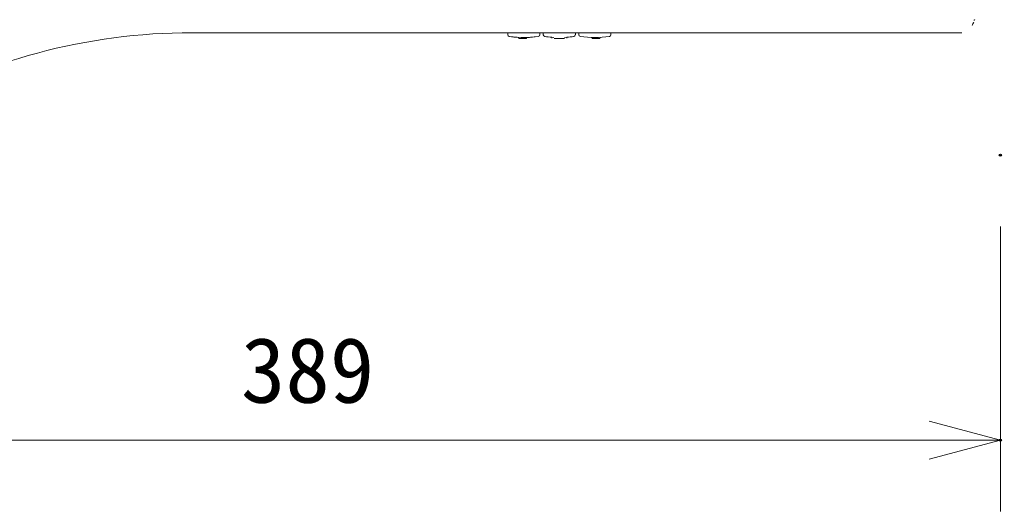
# Model space of a CAD drawing. Units: millimetres, scale not verified. Extents: x -62 to 63, y -57 to 57.
# Drawn here: x 26.92 to 54.43, y 0.87 to 14.67 of the extents above; entities that cross this region are included whole.
import ezdxf
from ezdxf.enums import TextEntityAlignment as Align

# ---------------------------------------------------------------- set-up
doc = ezdxf.new("R2010")
doc.units = ezdxf.units.MM
doc.header["$LTSCALE"] = 0.125
doc.header["$PDMODE"] = 32
doc.header["$PDSIZE"] = 0.0625
for name, color, linetype, lineweight in [('0-0_0', 7, 'Continuous', 9), ('0-3_GAIKEI', 1, 'Continuous', 18), ('0-6_SUNPO', 7, 'Continuous', 9)]:
    doc.layers.add(name, color=color, linetype=linetype, lineweight=lineweight)
doc.layers.add('0-5_DEFPOINTS', color=7, linetype='Continuous')
doc.styles.add('ＭＳ ゴシック', font='')
doc.styles.get('ＭＳ ゴシック').set_extended_font_data('MS Gothic')

# ---------------------------------------------------------------- blocks, each defined once
blk = doc.blocks.new('_OPEN30')
at = {"layer": '0-0_0'}
blk.add_line((0, 0), (-1, 0), dxfattribs=at)
blk.add_lwpolyline([(-1, 0.26795), (0, 0), (-1, -0.26795)], dxfattribs=at)
blk = doc.blocks.new('D7')
at = {"layer": '0-5_DEFPOINTS'}
for p in [(52.7809, 7.6026), (52.7809, -0.3974)]:
    blk.add_point(p, dxfattribs=at)
at = {"layer": '0-6_SUNPO'}
for p, q in [((52.7809, 5.6026), (52.7809, -2.3974)), ((15.9223, -0.3974), (50.7809, -0.3974))]:
    blk.add_line(p, q, dxfattribs=at)
at = {"layer": '0-6_SUNPO', "xscale": 2, "yscale": 2}
blk.add_blockref('_OPEN30', (52.7809, -0.3974), dxfattribs=at)
at = {"layer": '0-6_SUNPO', "style": 'ＭＳ ゴシック'}
blk.add_text('389', height=1.833, dxfattribs=at).set_placement((31.4766, 0.1026), align=Align.BOTTOM_LEFT)

msp = doc.modelspace()

# ---------------------------------------------------------------- linework, layer by layer
at = {"layer": '0-3_GAIKEI', "color": 7}
msp.add_line((31.7487, 14.3054), (53.349, 14.3054), dxfattribs=at)
at = {"layer": '0-3_GAIKEI'}
for p, q in [((40.608, 14.3054), (40.609, 14.2478)), ((40.6517, 14.1993), (40.9848, 14.171)), ((40.913, 14.1486), (40.913, 14.1738)), ((40.9177, 14.1436), (40.9192, 14.1435)), ((40.9848, 14.171), (41.132, 14.171)), ((41.4651, 14.1993), (41.132, 14.171)), ((41.1332, 14.171), (41.1332, 14.146)), ((41.5088, 14.3054), (41.5078, 14.2478)), ((41.605, 14.3054), (41.606, 14.2478)), ((41.6487, 14.1993), (41.9058, 14.174)), ((41.8451, 14.1532), (41.8451, 14.1786)), ((42.462, 14.1993), (42.2049, 14.174)), ((42.2656, 14.1532), (42.2656, 14.1786)), ((42.5058, 14.3054), (42.5048, 14.2478)), ((42.602, 14.3054), (42.603, 14.2478)), ((42.9776, 14.1728), (42.9776, 14.146)), ((43.1916, 14.1435), (43.193, 14.1436)), ((43.1978, 14.1486), (43.1978, 14.1738)), ((43.5027, 14.3054), (43.5017, 14.2478))]:
    msp.add_line(p, q, dxfattribs=at)
at = {"layer": '0-3_GAIKEI', "color": 7}
for centre, radius, start, end in [((44.9576, 18.2934), 9.4714, 336.42182, 337.07825), ((31.7487, -2.4382), 16.7436, 90, 120)]:
    msp.add_arc(centre, radius, start, end, dxfattribs=at)
at = {"layer": '0-3_GAIKEI'}
for centre, radius, start, end in [((53.682, 14.6843), 0.0299, 270.00319, 337.52711), ((40.6588, 14.2487), 0.0498, 181, 261.7714), ((41.0584, 17.0115), 2.8414, 261.7714, 267.06627), ((41.0584, 17.0115), 2.8713, 267.19172, 271.39517), ((41.0584, 14.2581), 0.114, 229.80711, 310.19289), ((41.1282, 14.146), 0.00498, 286.19414, 360), ((41.0584, 17.0115), 2.8414, 271.51297, 278.2286), ((41.4579, 14.2487), 0.0498, 278.2286, 359), ((41.6558, 14.2487), 0.0498, 181, 261.7714), ((42.0554, 17.0115), 2.8414, 261.7714, 265.75596), ((42.0554, 17.0115), 2.8713, 267.1504, 272.8496), ((42.0554, 17.0115), 2.8414, 274.24404, 278.2286), ((42.4549, 14.2487), 0.0498, 278.2286, 359), ((42.6528, 14.2487), 0.0498, 181, 261.7714), ((43.0524, 17.0115), 2.8414, 261.7714, 278.2286), ((42.9826, 14.146), 0.00498, 180, 268.60483), ((43.0524, 17.0115), 2.8713, 268.60483, 272.80828), ((43.4519, 14.2487), 0.0498, 278.2286, 359)]:
    msp.add_arc(centre, radius, start, end, dxfattribs=at)

# ---------------------------------------------------------------- block references
at = {"layer": '0-6_SUNPO'}
msp.add_blockref('D7', (1.6476, 3.265), dxfattribs=at)

doc.saveas('drawing.dxf')
